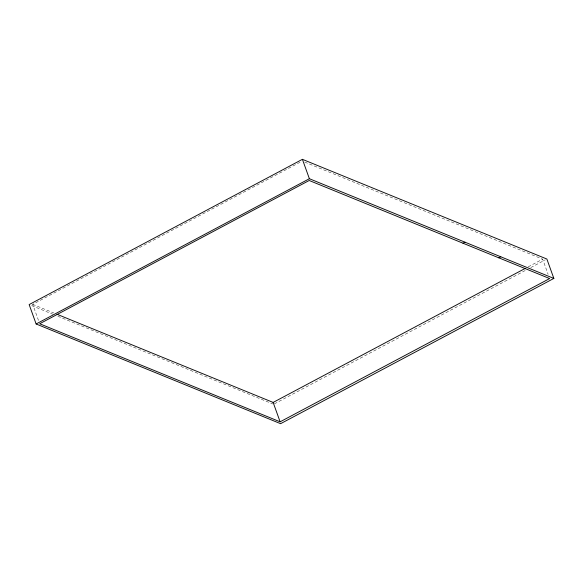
<?xml version="1.0" encoding="UTF-8"?>
<svg xmlns="http://www.w3.org/2000/svg" width="583" height="583" viewBox="0 0 583 583"><rect width="100%" height="100%" fill="white"/><g stroke="black" fill="none" stroke-linecap="round" stroke-linejoin="round"><path stroke-width="0.44" stroke-dasharray="2.92 2.19" d="M38.471 320.38L32.706 304.355L300.609 161.943M528.213 266.832L542.649 259.158L548.122 274.338M274.418 403.851L525.166 270.563M530.792 267.575L545.258 259.88M304.734 162.118L542.649 259.158M32.706 304.355L53.723 312.925M31.679 305.601L52.754 314.201M57.812 316.263L272.771 403.939"/><path stroke-width="0.87" d="M302.402 159.319L29.15 304.574L36.131 323.973L280.598 423.681L553.85 278.426L546.869 259.027L302.402 159.319L309.384 178.719L553.85 278.426M36.131 323.973L309.384 178.719M462.997 243.22L464.964 242.171M498.808 257.824L500.775 256.782M57.083 314.295L273.143 402.423L525.006 268.537M280.124 421.822L549.638 278.557L309.194 180.49L39.688 323.754L280.124 421.822L273.143 402.423"/></g></svg>
